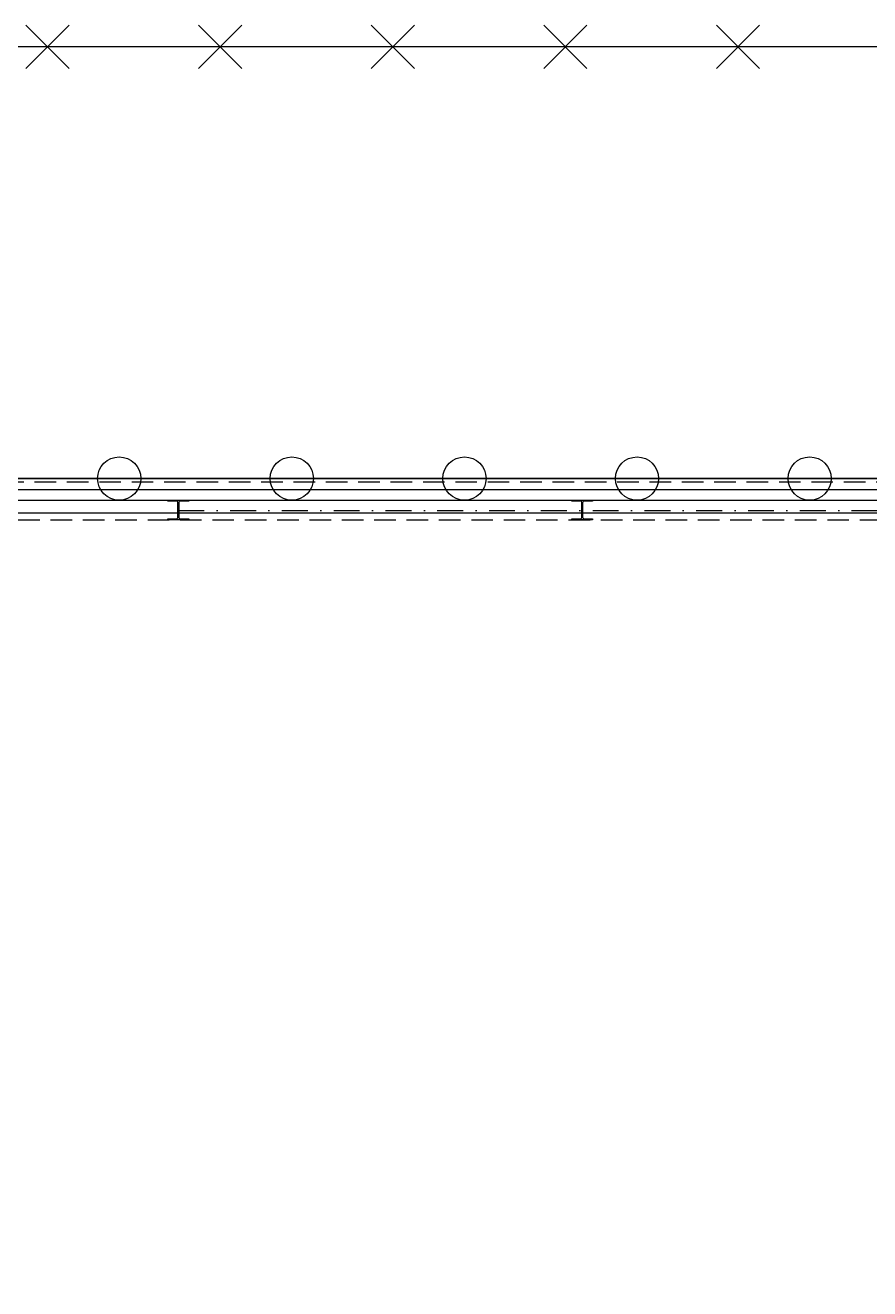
# Model space of a CAD drawing. Header units: millimetres. Extents: x -10134 to 185601, y -10232 to 93662.
# Drawn here: x 33090 to 42875, y 79025 to 93660 of the extents above; entities that cross this region are included whole.
import ezdxf

# ---------------------------------------------------------------- set-up
doc = ezdxf.new("R2010")
doc.units = ezdxf.units.MM
doc.header["$LTSCALE"] = 100
doc.linetypes.add('B0302', pattern=[6, 3, -1.5, 0, -1.5])
doc.linetypes.add('B0403', pattern=[3.75, 2.5, -1.25])
for name, color, linetype in [('A--L21', 8, 'Continuous'), ('A--L28', 8, 'Continuous'), ('AL$7A---_STRAMIEN', 1, 'Continuous'), ('Terreinsituatie', 7, 'Continuous')]:
    doc.layers.add(name, color=color, linetype=linetype)

msp = doc.modelspace()

# ---------------------------------------------------------------- linework, layer by layer
at = {"layer": 'A--L21', "linetype": 'B0403'}
for p, q in [((29824, 88371), (54455, 88371)), ((30384, 87931), (53384, 87931))]:
    msp.add_line(p, q, dxfattribs=at)
at = {"layer": 'A--L21'}
msp.add_lwpolyline([(54455, 88281), (30034, 88281), (30034, 88161), (54455, 88161)], close=True, dxfattribs=at)
at = {"layer": 'A--L28', "linetype": 'B0302'}
msp.add_line((34864, 88041), (48904, 88041), dxfattribs=at)
at = {"layer": 'A--L28'}
for points in [[(34984, 88161), (34984, 88149), (34889, 88149, 0.414214), (34868, 88128), (34868, 87964, 0.414214), (34889, 87943), (34984, 87943), (34984, 87931), (34744, 87931), (34744, 87943), (34839, 87943, 0.414214), (34860, 87964), (34860, 88128, 0.414214), (34839, 88149), (34744, 88149), (34744, 88161)], [(39664, 88161), (39664, 88149), (39569, 88149, 0.414214), (39548, 88128), (39548, 87964, 0.414214), (39569, 87943), (39664, 87943), (39664, 87931), (39424, 87931), (39424, 87943), (39519, 87943, 0.414214), (39540, 87964), (39540, 88128, 0.414214), (39519, 88149), (39424, 88149), (39424, 88161)]]:
    msp.add_lwpolyline(points, format="xyb", close=True, dxfattribs=at)
at = {"layer": 'AL$7A---_STRAMIEN'}
msp.add_line((23949, 88011), (89648, 88011), dxfattribs=at)
at = {"layer": 'Terreinsituatie'}
for p, q in [((33599, 93160), (33099, 93660)), ((33599, 93660), (33099, 93160)), ((35599, 93160), (35099, 93660)), ((35599, 93660), (35099, 93160)), ((37599, 93160), (37099, 93660)), ((37599, 93660), (37099, 93160)), ((39599, 93160), (39099, 93660)), ((39599, 93660), (39099, 93160)), ((41599, 93160), (41099, 93660)), ((41599, 93660), (41099, 93160))]:
    msp.add_line(p, q, dxfattribs=at)
msp.add_lwpolyline([(118584, -4970), (118584, -9970), (181901, -9975), (185349, 93410), (-9883, 93411), (-9882, 88410), (169840, 88410, -0.424012), (179835, 78077), (177387, 4693, -0.404505), (167392, -4974)], format="xyb", close=True, dxfattribs=at)
for points in [[(181901, -9975), (185349, 93410), (-9883, 93410), (-9867, -9960)], [(177065, -4975), (180179, 88410), (-4882, 88410), (-4868, -4961)]]:
    msp.add_lwpolyline(points, close=True, dxfattribs=at)
at = {"layer": 'Terreinsituatie', "linetype": 'Continuous'}
for points in [[(35099, 93410), (33599, 93410)], [(37082, 93410), (35615, 93410)], [(39099, 93410), (37599, 93410)], [(41082, 93410), (39615, 93410)], [(43082, 93410), (41615, 93410)], [(33913, 88410), (32446, 88410)], [(35913, 88410), (34446, 88410)], [(37913, 88410), (36446, 88410)], [(39913, 88410), (38446, 88410)], [(41929, 88410), (40429, 88410)], [(43913, 88410), (42446, 88410)]]:
    msp.add_lwpolyline(points, dxfattribs=at)
at = {"layer": 'Terreinsituatie'}
for centre in [(34179, 88410), (36179, 88410), (38179, 88410), (40179, 88410), (42179, 88410)]:
    msp.add_ellipse(centre, major_axis=(-177, 177), ratio=1, start_param=0.785398, end_param=7.068583, dxfattribs=at)

doc.saveas('drawing.dxf')
